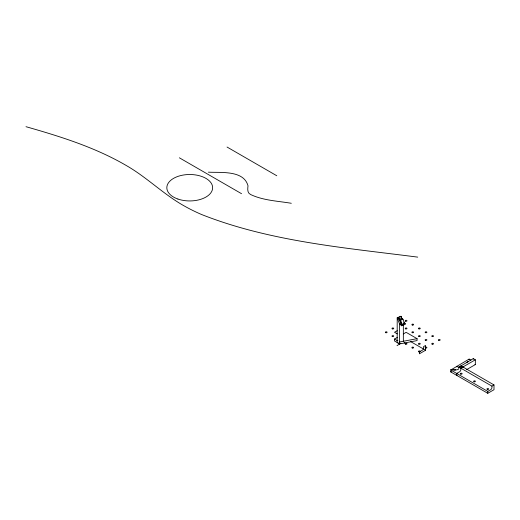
<?xml version="1.0" encoding="UTF-8"?>
<svg xmlns="http://www.w3.org/2000/svg" width="520" height="520" viewBox="0 0 520 520"><rect width="100%" height="100%" fill="white"/><g stroke="black" fill="none" stroke-linecap="round" stroke-linejoin="round"><path stroke-width="0.78" d="M397 345.676L400.868 343.129M397.215 330.714L394.511 332.274L397.28 333.873M403.384 333.918L406.12 332.339L417.079 338.663L417.079 340.581L399.646 343.935L394.498 340.964L394.498 339.047L397.235 337.467M425.601 350.226L419.387 353.815L419.387 351.904L422.286 350.226A1.762 1.014 -60 0 0 423.534 348.069L423.534 346.638L425.601 345.436L425.601 350.226L410.404 341.451M470.945 360.126L469.131 359.079L450.476 370.168M450.866 371.54L450.476 371.443M466.362 369.772L475.345 364.585L475.345 359.801L473.272 358.599L458.763 367.218M475.345 359.801L460.837 368.173L460.837 369.61A1.762 1.014 -60 0 1 459.596 371.768L456.69 373.438L456.69 375.356L457.08 375.128M462.911 367.627L462.911 366.977L458.763 366.977L491.926 386.126L494 384.93L494 389.714L487.779 393.302L450.476 371.768L451.64 371.768M453.739 369.85L450.476 369.85L487.779 391.391L490.685 389.714A1.762 1.014 -60 0 0 491.926 387.562L491.926 386.126M402.409 319.728L400.959 316.251L397.189 317.811L397.189 342.518L399.646 343.935L399.581 341.978L417.079 338.663M398.151 317.616L401.115 316.387M399.347 318.669L401.362 317.837L403.019 319.306L404.573 323.31L401.882 324.428L400.329 320.418L399.224 319.442M399.575 343.896L399.575 323.954L397.189 317.811L399.262 319.651L400.069 319.312L402.35 325.189M400.329 320.418L403.019 319.306M402.142 324.656L405.106 323.427L405.418 324.233L401.648 325.793L399.575 323.954M397.897 340.464L397.196 340.6L394.498 339.047M208.39 172.166C220.772 172.855 243.834 170.02 248.008 185.816C247.644 188.955 247.117 192.946 250.666 194.558C263.296 200.519 277.713 201 291.298 203.281M455.5 369.882A0.878 0.507 0 0 0 454.226 369.395A0.878 0.507 0 0 0 454.135 370.272A0.878 0.507 0 0 0 455.5 369.882L456.281 369.85A3.465 2.827 0 0 0 456.904 369.804L457.6 369.629A1.879 1.534 0 0 0 458.868 368.413M417.729 257.127C345.02 247.741 270.231 241.67 201.461 214.468A171.919 99.255 0 0 1 179.225 202.995C160.953 191.724 145.418 176.553 126.783 165.809C95.531 147.478 60.652 136.578 26 126.698M227.045 147.037L276.789 175.76M179.374 157.807L241.553 193.707M474.955 364.357L475.345 364.585M494 384.93L460.837 365.781L460.837 366.503M458.868 367.517L456.69 366.262L456.69 366.86M404.131 342.615L406.12 343.766M403.663 322.153L405.106 323.427M398.047 317.525L400.069 319.312M400.835 323.85L401.843 324.74M400.959 316.251L402.019 318.981M401.362 317.837L401.882 319.169M399.262 319.651L401.648 325.793M487.779 391.391L487.779 393.302M473.272 358.599L473.272 359.229M469.131 359.079L469.131 359.678M403.344 324.753L403.344 341.257M467.214 362.518A0.878 0.507 0 0 1 467.2 361.875A0.878 0.507 0 0 1 468.293 361.745M177.911 199.043A22.893 13.214 0 0 0 212.628 187.98A22.893 13.214 0 0 0 178.678 176.15A22.893 13.214 0 0 0 177.911 199.043M438.789 340.353A0.878 0.507 0 0 0 440.161 339.969A0.878 0.507 0 0 0 438.9 339.476A0.878 0.507 0 0 0 438.789 340.353M432.159 344.182A0.878 0.507 0 0 0 433.524 343.798A0.878 0.507 0 0 0 432.263 343.304A0.878 0.507 0 0 0 432.159 344.182M425.522 348.01A0.878 0.507 0 0 0 426.894 347.626A0.878 0.507 0 0 0 425.633 347.139A0.878 0.507 0 0 0 425.522 348.01M418.945 351.865A0.878 0.507 0 0 0 420.264 351.423A0.878 0.507 0 0 0 418.945 350.981A0.878 0.507 0 0 0 418.945 351.865M432.211 336.544A0.878 0.507 0 0 0 433.531 336.102A0.878 0.507 0 0 0 432.211 335.666A0.878 0.507 0 0 0 432.211 336.544M425.581 340.373A0.878 0.507 0 0 0 426.894 339.937A0.878 0.507 0 0 0 425.581 339.495A0.878 0.507 0 0 0 425.581 340.373M418.893 344.182A0.878 0.507 0 0 0 420.264 343.798A0.878 0.507 0 0 0 419.003 343.304A0.878 0.507 0 0 0 418.893 344.182M425.581 332.716A0.878 0.507 0 0 0 426.894 332.274A0.878 0.507 0 0 0 425.581 331.838A0.878 0.507 0 0 0 425.581 332.716M418.945 336.544A0.878 0.507 0 0 0 420.264 336.102A0.878 0.507 0 0 0 418.945 335.666A0.878 0.507 0 0 0 418.945 336.544M418.945 328.887A0.878 0.507 0 0 0 420.264 328.445A0.878 0.507 0 0 0 418.945 328.01A0.878 0.507 0 0 0 418.945 328.887M412.315 332.716A0.878 0.507 0 0 0 413.634 332.274A0.878 0.507 0 0 0 412.315 331.838A0.878 0.507 0 0 0 412.315 332.716M460.798 374.114A0.878 0.507 0 0 0 462.131 373.692A0.878 0.507 0 0 0 460.824 373.237A0.878 0.507 0 0 0 460.798 374.114M474.065 381.771A0.878 0.507 0 0 0 475.397 381.349A0.878 0.507 0 0 0 474.091 380.894A0.878 0.507 0 0 0 474.065 381.771M487.331 389.428A0.878 0.507 0 0 0 488.663 389.006A0.878 0.507 0 0 0 487.357 388.55A0.878 0.507 0 0 0 487.331 389.428M412.262 348.01A0.878 0.507 0 0 0 413.628 347.626A0.878 0.507 0 0 0 412.366 347.139A0.878 0.507 0 0 0 412.262 348.01M412.315 325.058A0.878 0.507 0 0 0 413.634 324.617A0.878 0.507 0 0 0 412.315 324.181A0.878 0.507 0 0 0 412.315 325.058M405.626 321.211A0.878 0.507 0 0 0 406.998 320.827A0.878 0.507 0 0 0 405.737 320.333A0.878 0.507 0 0 0 405.626 321.211M405.678 328.887A0.878 0.507 0 0 0 406.998 328.445A0.878 0.507 0 0 0 405.678 328.01A0.878 0.507 0 0 0 405.678 328.887M405.626 344.182A0.878 0.507 0 0 0 406.998 343.798A0.878 0.507 0 0 0 405.737 343.304A0.878 0.507 0 0 0 405.626 344.182M392.418 328.887A0.878 0.507 0 0 0 393.738 328.445A0.878 0.507 0 0 0 392.418 328.01A0.878 0.507 0 0 0 392.418 328.887M392.36 336.525A0.878 0.507 0 0 0 393.731 336.141A0.878 0.507 0 0 0 392.47 335.647A0.878 0.507 0 0 0 392.36 336.525M385.781 332.716A0.878 0.507 0 0 0 387.101 332.274A0.878 0.507 0 0 0 385.781 331.838A0.878 0.507 0 0 0 385.781 332.716"/></g></svg>
